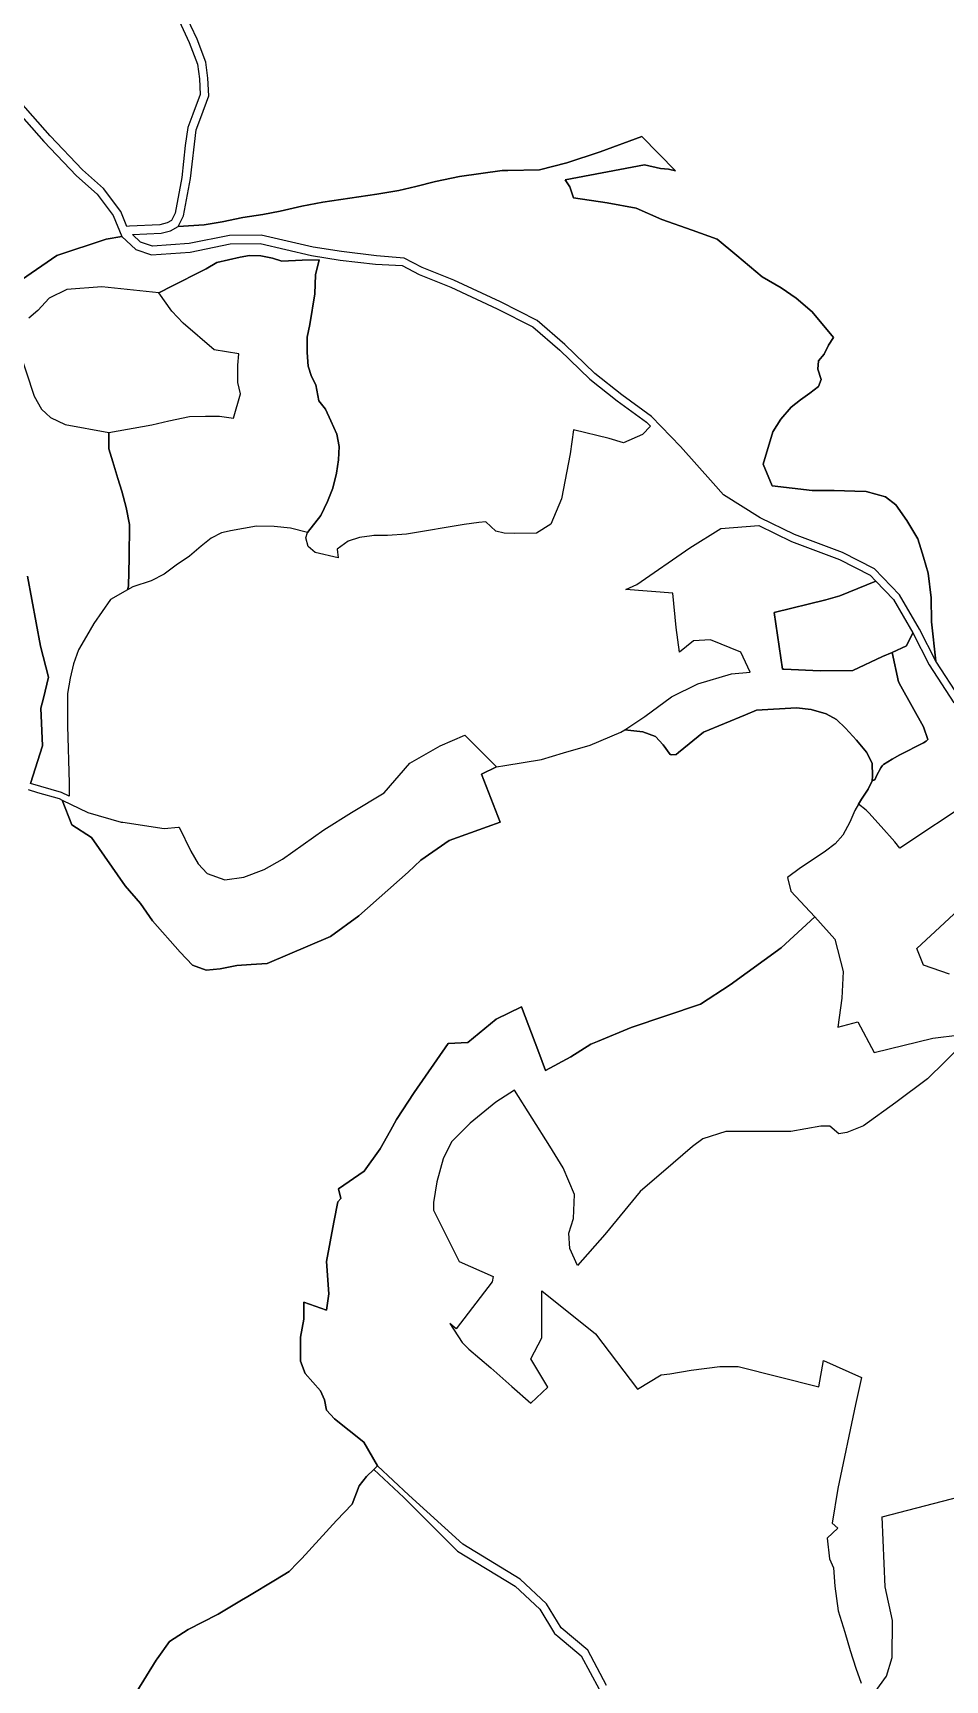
# Model space of a CAD drawing. Header units: millimetres. Extents: x 35444746 to 35449000, y 3482000 to 3488437.
# Drawn here: x 35446780.2 to 35446961.2, y 3486875.4 to 3487202.4 of the extents above; entities that cross this region are included whole.
import ezdxf

# ---------------------------------------------------------------- set-up
doc = ezdxf.new("R2010")
doc.units = ezdxf.units.MM
doc.layers.add('0203.02旱地整理', color=9, linetype='Continuous', true_color=0x808080)
doc.layers.add('0204.02水田整理', color=9, linetype='Continuous', true_color=0x808080)

msp = doc.modelspace()

# ---------------------------------------------------------------- linework, layer by layer
at = {"layer": '0203.02旱地整理', "color": 41}
for points in [[(35446809.071, 3487163.938), (35446814.24, 3487164.259), (35446817.802, 3487164.903), (35446821.861, 3487165.71), (35446825.838, 3487166.352), (35446829.315, 3487166.996), (35446833.623, 3487167.967), (35446837.765, 3487168.773), (35446848.448, 3487170.373), (35446852.837, 3487171.096), (35446856.212, 3487171.925), (35446860.105, 3487172.898), (35446864.882, 3487173.885), (35446873.324, 3487175.082), (35446874.473, 3487175.102), (35446880.767, 3487175.21), (35446886.15, 3487176.588), (35446892.777, 3487178.787), (35446901.071, 3487181.837), (35446907.775, 3487174.975), (35446906.344, 3487175.333), (35446904.776, 3487175.485), (35446901.605, 3487176.192), (35446885.856, 3487173.231), (35446886.757, 3487171.823), (35446887.521, 3487169.671), (35446894.21, 3487168.674), (35446899.928, 3487167.612), (35446905.045, 3487165.359), (35446911.034, 3487163.198), (35446916.038, 3487161.451), (35446919.918, 3487158.168), (35446924.915, 3487153.953), (35446928.711, 3487151.792), (35446931.661, 3487149.725), (35446934.855, 3487146.999), (35446939.088, 3487141.911), (35446938.134, 3487140.406), (35446937.242, 3487138.599), (35446936.107, 3487137.286), (35446935.975, 3487135.639), (35446936.643, 3487133.582), (35446936.145, 3487132.19), (35446934.416, 3487130.885), (35446932.524, 3487129.58), (35446930.713, 3487128.111), (35446928.652, 3487125.741), (35446927.083, 3487123.204), (35446925.169, 3487116.814), (35446926.957, 3487112.466), (35446934.842, 3487111.564), (35446939.259, 3487111.546), (35446943.349, 3487111.447), (35446945.58, 3487111.333), (35446949.397, 3487110.276), (35446951.435, 3487108.713), (35446953.631, 3487105.596), (35446955.824, 3487101.987), (35446956.426, 3487100.072), (35446956.957, 3487098.334), (35446957.873, 3487095.151), (35446958.495, 3487090.223), (35446958.544, 3487085.458), (35446959.407, 3487077.709), (35446956.147, 3487084.05), (35446952.183, 3487090.83), (35446947.26, 3487095.997), (35446940.915, 3487099.234), (35446931.367, 3487102.788), (35446924.548, 3487106.147), (35446917.271, 3487110.675), (35446915.206, 3487112.996), (35446908.734, 3487120.269), (35446902.989, 3487126.256), (35446897.108, 3487130.524), (35446891.725, 3487134.784), (35446885.76, 3487140.523), (35446880.313, 3487145.278), (35446873.028, 3487148.988), (35446863.739, 3487153.29), (35446857.492, 3487155.796), (35446853.91, 3487157.681), (35446848.407, 3487158.155), (35446841.437, 3487158.988), (35446835.824, 3487159.838), (35446825.526, 3487162.256), (35446819.222, 3487162.183), (35446811.233, 3487160.581), (35446803.959, 3487160.083), (35446801.563, 3487160.878), (35446799.989, 3487162.337), (35446805.661, 3487162.621), (35446807.532, 3487163.079)], [(35446809.071, 3487163.938), (35446814.24, 3487164.259), (35446817.802, 3487164.903), (35446821.861, 3487165.71), (35446825.838, 3487166.352), (35446829.315, 3487166.996), (35446833.623, 3487167.967), (35446837.765, 3487168.773), (35446848.448, 3487170.373), (35446852.837, 3487171.096), (35446856.212, 3487171.925), (35446860.105, 3487172.898), (35446864.882, 3487173.885), (35446873.324, 3487175.082), (35446874.473, 3487175.102), (35446880.767, 3487175.21), (35446886.15, 3487176.588), (35446892.777, 3487178.787), (35446901.071, 3487181.837), (35446907.775, 3487174.975), (35446906.344, 3487175.333), (35446904.776, 3487175.485), (35446901.605, 3487176.192), (35446885.856, 3487173.231), (35446886.757, 3487171.823), (35446887.521, 3487169.671), (35446894.21, 3487168.674), (35446899.928, 3487167.612), (35446905.045, 3487165.359), (35446911.034, 3487163.198), (35446916.038, 3487161.451), (35446919.918, 3487158.168), (35446924.915, 3487153.953), (35446928.711, 3487151.792), (35446931.661, 3487149.725), (35446934.855, 3487146.999), (35446939.088, 3487141.911), (35446938.134, 3487140.406), (35446937.242, 3487138.599), (35446936.107, 3487137.286), (35446935.975, 3487135.639), (35446936.643, 3487133.582), (35446936.145, 3487132.19), (35446934.416, 3487130.885), (35446932.524, 3487129.58), (35446930.713, 3487128.111), (35446928.652, 3487125.741), (35446927.083, 3487123.204), (35446925.169, 3487116.814), (35446926.957, 3487112.466), (35446934.842, 3487111.564), (35446939.259, 3487111.546), (35446943.349, 3487111.447), (35446945.58, 3487111.333), (35446949.397, 3487110.276), (35446951.435, 3487108.713), (35446953.631, 3487105.596), (35446955.824, 3487101.987), (35446956.426, 3487100.072), (35446956.957, 3487098.334), (35446957.873, 3487095.151), (35446958.495, 3487090.223), (35446958.544, 3487085.458), (35446959.407, 3487077.709), (35446956.147, 3487084.05), (35446952.183, 3487090.83), (35446947.26, 3487095.997), (35446940.915, 3487099.234), (35446931.367, 3487102.788), (35446924.548, 3487106.147), (35446917.271, 3487110.675), (35446915.206, 3487112.996), (35446908.734, 3487120.269), (35446902.989, 3487126.256), (35446897.108, 3487130.524), (35446891.725, 3487134.784), (35446885.76, 3487140.523), (35446880.313, 3487145.278), (35446873.028, 3487148.988), (35446863.739, 3487153.29), (35446857.492, 3487155.796), (35446853.91, 3487157.681), (35446848.407, 3487158.155), (35446841.437, 3487158.988), (35446835.824, 3487159.838), (35446825.526, 3487162.256), (35446819.222, 3487162.183), (35446811.233, 3487160.581), (35446803.959, 3487160.083), (35446801.563, 3487160.878), (35446799.989, 3487162.337), (35446805.661, 3487162.621), (35446807.532, 3487163.079)], [(35446805.192, 3487150.796), (35446807.914, 3487152.181), (35446809.811, 3487153.077), (35446812.121, 3487154.299), (35446814.596, 3487155.52), (35446816.742, 3487156.826), (35446821.342, 3487157.896), (35446823.236, 3487158.215), (35446825.456, 3487158.122), (35446827.757, 3487157.699), (35446829.63, 3487157.055), (35446833.66, 3487157.282), (35446837.008, 3487157.344), (35446836.306, 3487154.384), (35446836.169, 3487150.576), (35446835.153, 3487144.507), (35446834.647, 3487141.964), (35446834.632, 3487138.927), (35446834.864, 3487136.216), (35446835.511, 3487134.161), (35446836.405, 3487132.514), (35446836.988, 3487129.357), (35446838.296, 3487127.705), (35446839.353, 3487125.396), (35446840.574, 3487122.758), (35446840.972, 3487120.288), (35446840.877, 3487117.657), (35446840.452, 3487115.027), (35446839.778, 3487111.987), (35446838.696, 3487109.36), (35446837.365, 3487106.571), (35446834.716, 3487103.212), (35446831.38, 3487104.051), (35446828.089, 3487104.397), (35446824.633, 3487104.497), (35446819.443, 3487103.536), (35446818.549, 3487103.338), (35446817.63, 3487103.134), (35446815.578, 3487102.115), (35446813.594, 3487100.479), (35446811.278, 3487098.514), (35446808.651, 3487096.712), (35446806.261, 3487094.95), (35446803.699, 3487093.644), (35446800.067, 3487092.427), (35446799.018, 3487091.84), (35446799.172, 3487092.589), (35446799.366, 3487098.195), (35446799.399, 3487104.792), (35446798.757, 3487108.176), (35446797.866, 3487111.397), (35446797.055, 3487113.957), (35446796.082, 3487117.261), (35446795.271, 3487119.821), (35446795.275, 3487123.061), (35446803.851, 3487124.582), (35446807.233, 3487125.389), (35446811.274, 3487126.274), (35446814.488, 3487126.34), (35446817.289, 3487126.326), (35446820.037, 3487125.885), (35446821.45, 3487130.752), (35446820.886, 3487132.976), (35446820.891, 3487136.461), (35446821.125, 3487138.687), (35446816.208, 3487139.476), (35446810.079, 3487144.739), (35446807.789, 3487147.136)], [(35446805.192, 3487150.796), (35446807.914, 3487152.181), (35446809.811, 3487153.077), (35446812.121, 3487154.299), (35446814.596, 3487155.52), (35446816.742, 3487156.826), (35446821.342, 3487157.896), (35446823.236, 3487158.215), (35446825.456, 3487158.122), (35446827.757, 3487157.699), (35446829.63, 3487157.055), (35446833.66, 3487157.282), (35446837.008, 3487157.344), (35446836.306, 3487154.384), (35446836.169, 3487150.576), (35446835.153, 3487144.507), (35446834.647, 3487141.964), (35446834.632, 3487138.927), (35446834.864, 3487136.216), (35446835.511, 3487134.161), (35446836.405, 3487132.514), (35446836.988, 3487129.357), (35446838.296, 3487127.705), (35446839.353, 3487125.396), (35446840.574, 3487122.758), (35446840.972, 3487120.288), (35446840.877, 3487117.657), (35446840.452, 3487115.027), (35446839.778, 3487111.987), (35446838.696, 3487109.36), (35446837.365, 3487106.571), (35446834.716, 3487103.212), (35446831.38, 3487104.051), (35446828.089, 3487104.397), (35446824.633, 3487104.497), (35446819.443, 3487103.536), (35446818.549, 3487103.338), (35446817.63, 3487103.134), (35446815.578, 3487102.115), (35446813.594, 3487100.479), (35446811.278, 3487098.514), (35446808.651, 3487096.712), (35446806.261, 3487094.95), (35446803.699, 3487093.644), (35446800.067, 3487092.427), (35446799.018, 3487091.84), (35446799.172, 3487092.589), (35446799.366, 3487098.195), (35446799.399, 3487104.792), (35446798.757, 3487108.176), (35446797.866, 3487111.397), (35446797.055, 3487113.957), (35446796.082, 3487117.261), (35446795.271, 3487119.821), (35446795.275, 3487123.061), (35446803.851, 3487124.582), (35446807.233, 3487125.389), (35446811.274, 3487126.274), (35446814.488, 3487126.34), (35446817.289, 3487126.326), (35446820.037, 3487125.885), (35446821.45, 3487130.752), (35446820.886, 3487132.976), (35446820.891, 3487136.461), (35446821.125, 3487138.687), (35446816.208, 3487139.476), (35446810.079, 3487144.739), (35446807.789, 3487147.136)], [(35446947.487, 3487093.585), (35446940.352, 3487090.623), (35446937.588, 3487089.828), (35446927.295, 3487087.362), (35446928.989, 3487076.094), (35446929.254, 3487076.081), (35446936.428, 3487075.746), (35446942.923, 3487075.832), (35446948.818, 3487078.586), (35446950.728, 3487079.432), (35446952.017, 3487073.572), (35446952.43, 3487072.725), (35446956.964, 3487064.672), (35446957.793, 3487062.126), (35446957.497, 3487061.831), (35446956.928, 3487061.452), (35446952.25, 3487059.056), (35446950.717, 3487058.219), (35446949.036, 3487057.175), (35446948.785, 3487056.916), (35446948.522, 3487056.532), (35446947.654, 3487054.91), (35446947.378, 3487054.27), (35446947.1, 3487054.067), (35446946.745, 3487053.895), (35446946.861, 3487054.823), (35446946.79, 3487057.45), (35446945.65, 3487059.589), (35446943.69, 3487061.978), (35446941.483, 3487064.368), (35446939.685, 3487066.099), (35446937.637, 3487067.257), (35446934.686, 3487068.09), (35446931.732, 3487068.431), (35446923.85, 3487067.972), (35446921.63, 3487066.996), (35446913.325, 3487063.583), (35446908.372, 3487059.532), (35446907.905, 3487059.151), (35446907.038, 3487059.073), (35446906.657, 3487059.179), (35446905.27, 3487061.073), (35446903.799, 3487062.721), (35446901.258, 3487063.634), (35446897.662, 3487064.081), (35446901.67, 3487066.684), (35446906.932, 3487070.595), (35446912.188, 3487073.196), (35446918.877, 3487075.134), (35446922.579, 3487075.485), (35446920.683, 3487079.452), (35446914.681, 3487081.9), (35446911.302, 3487081.689), (35446908.531, 3487079.486), (35446907.895, 3487084.372), (35446907.214, 3487091.146), (35446897.914, 3487091.902), (35446900.051, 3487092.887), (35446910.61, 3487100.188), (35446916.747, 3487103.998), (35446924.258, 3487104.619), (35446930.774, 3487101.409), (35446940.308, 3487097.86), (35446946.353, 3487094.776)], [(35446947.487, 3487093.585), (35446940.352, 3487090.623), (35446937.588, 3487089.828), (35446927.295, 3487087.362), (35446928.989, 3487076.094), (35446929.254, 3487076.081), (35446936.428, 3487075.746), (35446942.923, 3487075.832), (35446948.818, 3487078.586), (35446950.728, 3487079.432), (35446952.017, 3487073.572), (35446952.43, 3487072.725), (35446956.964, 3487064.672), (35446957.793, 3487062.126), (35446957.497, 3487061.831), (35446956.928, 3487061.452), (35446952.25, 3487059.056), (35446950.717, 3487058.219), (35446949.036, 3487057.175), (35446948.785, 3487056.916), (35446948.522, 3487056.532), (35446947.654, 3487054.91), (35446947.378, 3487054.27), (35446947.1, 3487054.067), (35446946.745, 3487053.895), (35446946.861, 3487054.823), (35446946.79, 3487057.45), (35446945.65, 3487059.589), (35446943.69, 3487061.978), (35446941.483, 3487064.368), (35446939.685, 3487066.099), (35446937.637, 3487067.257), (35446934.686, 3487068.09), (35446931.732, 3487068.431), (35446923.85, 3487067.972), (35446921.63, 3487066.996), (35446913.325, 3487063.583), (35446908.372, 3487059.532), (35446907.905, 3487059.151), (35446907.038, 3487059.073), (35446906.657, 3487059.179), (35446905.27, 3487061.073), (35446903.799, 3487062.721), (35446901.258, 3487063.634), (35446897.662, 3487064.081), (35446901.67, 3487066.684), (35446906.932, 3487070.595), (35446912.188, 3487073.196), (35446918.877, 3487075.134), (35446922.579, 3487075.485), (35446920.683, 3487079.452), (35446914.681, 3487081.9), (35446911.302, 3487081.689), (35446908.531, 3487079.486), (35446907.895, 3487084.372), (35446907.214, 3487091.146), (35446897.914, 3487091.902), (35446900.051, 3487092.887), (35446910.61, 3487100.188), (35446916.747, 3487103.998), (35446924.258, 3487104.619), (35446930.774, 3487101.409), (35446940.308, 3487097.86), (35446946.353, 3487094.776)], [(35446947.487, 3487093.585), (35446950.976, 3487089.924), (35446954.832, 3487083.328), (35446953.567, 3487080.69), (35446950.728, 3487079.432), (35446948.818, 3487078.586), (35446942.923, 3487075.832), (35446936.428, 3487075.746), (35446929.254, 3487076.081), (35446928.989, 3487076.094), (35446927.295, 3487087.362), (35446937.588, 3487089.828), (35446940.352, 3487090.623)], [(35446947.487, 3487093.585), (35446950.976, 3487089.924), (35446954.832, 3487083.328), (35446953.567, 3487080.69), (35446950.728, 3487079.432), (35446948.818, 3487078.586), (35446942.923, 3487075.832), (35446936.428, 3487075.746), (35446929.254, 3487076.081), (35446928.989, 3487076.094), (35446927.295, 3487087.362), (35446937.588, 3487089.828), (35446940.352, 3487090.623)], [(35446865.95, 3487063.017), (35446872.214, 3487056.726), (35446869.231, 3487055.28), (35446872.95, 3487045.755), (35446870.39, 3487044.817), (35446862.858, 3487042.1), (35446857.239, 3487038.177), (35446854.675, 3487035.803), (35446844.915, 3487027.126), (35446839.296, 3487023.038), (35446826.701, 3487017.696), (35446823.575, 3487017.462), (35446820.697, 3487017.246), (35446817.419, 3487016.63), (35446814.624, 3487016.328), (35446811.917, 3487017.345), (35446809.455, 3487019.916), (35446803.958, 3487026.133), (35446801.583, 3487029.61), (35446798.548, 3487033.092), (35446791.839, 3487042.681), (35446787.97, 3487045.178), (35446786.024, 3487050.114), (35446791.123, 3487047.637), (35446797.773, 3487045.748), (35446798.055, 3487045.704), (35446806.25, 3487044.434), (35446809.111, 3487044.718), (35446809.273, 3487044.734), (35446811.559, 3487039.976), (35446812.993, 3487037.447), (35446814.788, 3487035.551), (35446818.309, 3487034.302), (35446822.086, 3487034.775), (35446826.114, 3487036.313), (35446829.784, 3487038.389), (35446837.975, 3487044.207), (35446843.421, 3487047.635), (35446849.921, 3487051.543), (35446855, 3487057.406), (35446861.064, 3487060.882)], [(35446865.95, 3487063.017), (35446872.214, 3487056.726), (35446869.231, 3487055.28), (35446872.95, 3487045.755), (35446870.39, 3487044.817), (35446862.858, 3487042.1), (35446857.239, 3487038.177), (35446854.675, 3487035.803), (35446844.915, 3487027.126), (35446839.296, 3487023.038), (35446826.701, 3487017.696), (35446823.575, 3487017.462), (35446820.697, 3487017.246), (35446817.419, 3487016.63), (35446814.624, 3487016.328), (35446811.917, 3487017.345), (35446809.455, 3487019.916), (35446803.958, 3487026.133), (35446801.583, 3487029.61), (35446798.548, 3487033.092), (35446791.839, 3487042.681), (35446787.97, 3487045.178), (35446786.024, 3487050.114), (35446791.123, 3487047.637), (35446797.773, 3487045.748), (35446798.055, 3487045.704), (35446806.25, 3487044.434), (35446809.111, 3487044.718), (35446809.273, 3487044.734), (35446811.559, 3487039.976), (35446812.993, 3487037.447), (35446814.788, 3487035.551), (35446818.309, 3487034.302), (35446822.086, 3487034.775), (35446826.114, 3487036.313), (35446829.784, 3487038.389), (35446837.975, 3487044.207), (35446843.421, 3487047.635), (35446849.921, 3487051.543), (35446855, 3487057.406), (35446861.064, 3487060.882)]]:
    msp.add_lwpolyline(points, close=True, dxfattribs=at)
for points in [[(35446777.989, 3487153.36), (35446784.98, 3487158.196), (35446794.795, 3487161.421), (35446797.857, 3487161.997), (35446800.679, 3487159.381), (35446803.743, 3487158.364), (35446811.453, 3487158.892), (35446819.401, 3487160.486), (35446825.34, 3487160.555), (35446835.504, 3487158.168), (35446841.204, 3487157.305), (35446848.206, 3487156.468), (35446853.512, 3487156.196), (35446856.865, 3487154.432), (35446863.143, 3487151.913), (35446872.388, 3487147.632), (35446879.465, 3487144.028), (35446884.763, 3487139.403), (35446890.743, 3487133.649), (35446896.2, 3487129.331), (35446901.999, 3487125.122), (35446902.756, 3487124.334), (35446901.202, 3487122.652), (35446897.446, 3487121.044), (35446894.583, 3487121.848), (35446887.52, 3487123.625), (35446886.846, 3487118.805), (35446885.102, 3487109.893), (35446883.009, 3487104.892), (35446880.143, 3487103.088), (35446875.844, 3487103.016), (35446873.756, 3487103.1), (35446872.12, 3487103.502), (35446870.118, 3487105.308), (35446868.749, 3487105.175), (35446865.817, 3487104.821), (35446862.609, 3487104.262), (35446857.921, 3487103.464), (35446854.385, 3487102.907), (35446850.603, 3487102.598), (35446847.892, 3487102.612), (35446847.489, 3487102.556), (35446845.014, 3487102.216), (35446842.772, 3487101.53), (35446840.608, 3487099.94), (35446840.781, 3487098.209), (35446836.259, 3487099.256), (35446834.866, 3487100.415), (35446834.381, 3487102.144), (35446834.716, 3487103.212), (35446837.365, 3487106.571), (35446838.696, 3487109.36), (35446839.778, 3487111.987), (35446840.452, 3487115.027), (35446840.877, 3487117.657), (35446840.972, 3487120.288), (35446840.574, 3487122.758), (35446839.353, 3487125.396), (35446838.296, 3487127.705), (35446836.988, 3487129.357), (35446836.405, 3487132.514), (35446835.511, 3487134.161), (35446834.864, 3487136.216), (35446834.632, 3487138.927), (35446834.647, 3487141.964), (35446835.153, 3487144.507), (35446836.169, 3487150.576), (35446836.306, 3487154.384), (35446837.008, 3487157.344), (35446833.66, 3487157.282), (35446829.63, 3487157.055), (35446827.757, 3487157.699), (35446825.456, 3487158.122), (35446823.236, 3487158.215), (35446821.342, 3487157.896), (35446816.742, 3487156.826), (35446814.596, 3487155.52), (35446812.121, 3487154.299), (35446809.811, 3487153.077), (35446807.914, 3487152.181), (35446805.192, 3487150.796), (35446793.941, 3487151.984), (35446786.935, 3487151.443), (35446783.466, 3487149.731), (35446781.229, 3487147.271), (35446779.445, 3487145.738)], [(35446777.989, 3487153.36), (35446784.98, 3487158.196), (35446794.795, 3487161.421), (35446797.857, 3487161.997), (35446800.679, 3487159.381), (35446803.743, 3487158.364), (35446811.453, 3487158.892), (35446819.401, 3487160.486), (35446825.34, 3487160.555), (35446835.504, 3487158.168), (35446841.204, 3487157.305), (35446848.206, 3487156.468), (35446853.512, 3487156.196), (35446856.865, 3487154.432), (35446863.143, 3487151.913), (35446872.388, 3487147.632), (35446879.465, 3487144.028), (35446884.763, 3487139.403), (35446890.743, 3487133.649), (35446896.2, 3487129.331), (35446901.999, 3487125.122), (35446902.756, 3487124.334), (35446901.202, 3487122.652), (35446897.446, 3487121.044), (35446894.583, 3487121.848), (35446887.52, 3487123.625), (35446886.846, 3487118.805), (35446885.102, 3487109.893), (35446883.009, 3487104.892), (35446880.143, 3487103.088), (35446875.844, 3487103.016), (35446873.756, 3487103.1), (35446872.12, 3487103.502), (35446870.118, 3487105.308), (35446868.749, 3487105.175), (35446865.817, 3487104.821), (35446862.609, 3487104.262), (35446857.921, 3487103.464), (35446854.385, 3487102.907), (35446850.603, 3487102.598), (35446847.892, 3487102.612), (35446847.489, 3487102.556), (35446845.014, 3487102.216), (35446842.772, 3487101.53), (35446840.608, 3487099.94), (35446840.781, 3487098.209), (35446836.259, 3487099.256), (35446834.866, 3487100.415), (35446834.381, 3487102.144), (35446834.716, 3487103.212), (35446837.365, 3487106.571), (35446838.696, 3487109.36), (35446839.778, 3487111.987), (35446840.452, 3487115.027), (35446840.877, 3487117.657), (35446840.972, 3487120.288), (35446840.574, 3487122.758), (35446839.353, 3487125.396), (35446838.296, 3487127.705), (35446836.988, 3487129.357), (35446836.405, 3487132.514), (35446835.511, 3487134.161), (35446834.864, 3487136.216), (35446834.632, 3487138.927), (35446834.647, 3487141.964), (35446835.153, 3487144.507), (35446836.169, 3487150.576), (35446836.306, 3487154.384), (35446837.008, 3487157.344), (35446833.66, 3487157.282), (35446829.63, 3487157.055), (35446827.757, 3487157.699), (35446825.456, 3487158.122), (35446823.236, 3487158.215), (35446821.342, 3487157.896), (35446816.742, 3487156.826), (35446814.596, 3487155.52), (35446812.121, 3487154.299), (35446809.811, 3487153.077), (35446807.914, 3487152.181), (35446805.192, 3487150.796), (35446793.941, 3487151.984), (35446786.935, 3487151.443), (35446783.466, 3487149.731), (35446781.229, 3487147.271), (35446779.445, 3487145.738)], [(35446777.235, 3487140.147), (35446780.484, 3487130.287), (35446781.953, 3487127.694), (35446782.856, 3487126.864), (35446783.756, 3487126.037), (35446786.633, 3487124.67), (35446795.275, 3487123.061), (35446795.271, 3487119.821), (35446796.082, 3487117.261), (35446797.055, 3487113.957), (35446797.866, 3487111.397), (35446798.757, 3487108.176), (35446799.399, 3487104.792), (35446799.366, 3487098.195), (35446799.172, 3487092.589), (35446799.018, 3487091.84), (35446795.608, 3487089.932), (35446792.298, 3487085.143), (35446790.883, 3487082.674), (35446789.3, 3487079.959), (35446788.296, 3487077.157), (35446787.622, 3487074.304), (35446787.111, 3487071.251), (35446787.093, 3487067.701), (35446787.078, 3487064.811), (35446787.436, 3487053.461), (35446787.452, 3487050.864), (35446785.899, 3487051.619), (35446779.736, 3487053.419), (35446782.133, 3487060.847), (35446781.814, 3487068.361), (35446782.32, 3487070.304), (35446783.327, 3487074.507), (35446781.764, 3487080.638), (35446779.178, 3487094.576)], [(35446777.235, 3487140.147), (35446780.484, 3487130.287), (35446781.953, 3487127.694), (35446782.856, 3487126.864), (35446783.756, 3487126.037), (35446786.633, 3487124.67), (35446795.275, 3487123.061), (35446795.271, 3487119.821), (35446796.082, 3487117.261), (35446797.055, 3487113.957), (35446797.866, 3487111.397), (35446798.757, 3487108.176), (35446799.399, 3487104.792), (35446799.366, 3487098.195), (35446799.172, 3487092.589), (35446799.018, 3487091.84), (35446795.608, 3487089.932), (35446792.298, 3487085.143), (35446790.883, 3487082.674), (35446789.3, 3487079.959), (35446788.296, 3487077.157), (35446787.622, 3487074.304), (35446787.111, 3487071.251), (35446787.093, 3487067.701), (35446787.078, 3487064.811), (35446787.436, 3487053.461), (35446787.452, 3487050.864), (35446785.899, 3487051.619), (35446779.736, 3487053.419), (35446782.133, 3487060.847), (35446781.814, 3487068.361), (35446782.32, 3487070.304), (35446783.327, 3487074.507), (35446781.764, 3487080.638), (35446779.178, 3487094.576)], [(35446966.597, 3487050.076), (35446952.291, 3487040.585), (35446951.238, 3487041.846), (35446948.529, 3487044.84), (35446946.122, 3487047.605), (35446945.566, 3487048.097), (35446944.061, 3487049.289), (35446944.642, 3487050.26), (35446945.947, 3487052.282), (35446946.745, 3487053.895), (35446947.1, 3487054.067), (35446947.378, 3487054.27), (35446947.654, 3487054.91), (35446948.522, 3487056.532), (35446948.785, 3487056.916), (35446949.036, 3487057.175), (35446950.717, 3487058.219), (35446952.25, 3487059.056), (35446956.928, 3487061.452), (35446957.497, 3487061.831), (35446957.793, 3487062.126), (35446956.964, 3487064.672), (35446952.43, 3487072.725), (35446952.017, 3487073.572), (35446950.728, 3487079.432), (35446953.567, 3487080.69), (35446954.832, 3487083.328), (35446958.111, 3487076.952), (35446962.973, 3487069.44)], [(35446966.597, 3487050.076), (35446952.291, 3487040.585), (35446951.238, 3487041.846), (35446948.529, 3487044.84), (35446946.122, 3487047.605), (35446945.566, 3487048.097), (35446944.061, 3487049.289), (35446944.642, 3487050.26), (35446945.947, 3487052.282), (35446946.745, 3487053.895), (35446947.1, 3487054.067), (35446947.378, 3487054.27), (35446947.654, 3487054.91), (35446948.522, 3487056.532), (35446948.785, 3487056.916), (35446949.036, 3487057.175), (35446950.717, 3487058.219), (35446952.25, 3487059.056), (35446956.928, 3487061.452), (35446957.497, 3487061.831), (35446957.793, 3487062.126), (35446956.964, 3487064.672), (35446952.43, 3487072.725), (35446952.017, 3487073.572), (35446950.728, 3487079.432), (35446953.567, 3487080.69), (35446954.832, 3487083.328), (35446958.111, 3487076.952), (35446962.973, 3487069.44)], [(35446962.144, 3487015.548), (35446956.969, 3487017.313), (35446955.634, 3487020.67), (35446967.566, 3487031.697)], [(35446962.144, 3487015.548), (35446956.969, 3487017.313), (35446955.634, 3487020.67), (35446967.566, 3487031.697)], [(35446894.084, 3486874.367), (35446890.364, 3486881.356), (35446885.032, 3486885.809), (35446882.169, 3486890.602), (35446876.934, 3486895.472), (35446865.533, 3486902.411), (35446854.832, 3486912.141), (35446848.644, 3486917.989), (35446845.93, 3486922.678), (35446840.103, 3486927.265), (35446838.518, 3486928.984), (35446838.096, 3486931.091), (35446837.318, 3486932.826), (35446834.254, 3486936.299), (35446833.303, 3486938.73), (35446833.303, 3486939.424), (35446833.303, 3486943.522), (35446833.977, 3486947.06), (35446833.977, 3486950.463), (35446838.48, 3486948.834), (35446838.964, 3486952.129), (35446838.492, 3486958.489), (35446839.967, 3486966.341), (35446840.717, 3486970.334), (35446841.341, 3486970.998), (35446840.879, 3486972.954), (35446845.962, 3486976.43), (35446849.172, 3486980.855), (35446851.186, 3486984.546), (35446852.357, 3486986.69), (35446855.869, 3486992.034), (35446862.66, 3487001.765), (35446866.519, 3487001.974), (35446872.127, 3487006.635), (35446877.155, 3487009.101), (35446880.594, 3486999.999), (35446881.932, 3486996.46), (35446887.008, 3486999.131), (35446890.922, 3487001.647), (35446892.256, 3487002.217), (35446898.975, 3487004.97), (35446912.682, 3487009.611), (35446918.593, 3487013.404), (35446928.691, 3487020.81), (35446935.426, 3487026.944), (35446939.383, 3487022.495), (35446940.988, 3487016.079), (35446940.75, 3487010.778), (35446939.94, 3487005.038), (35446943.955, 3487006.068), (35446947.192, 3487000), (35446958.777, 3487002.827), (35446964.178, 3487003.487)], [(35446894.084, 3486874.367), (35446890.364, 3486881.356), (35446885.032, 3486885.809), (35446882.169, 3486890.602), (35446876.934, 3486895.472), (35446865.533, 3486902.411), (35446854.832, 3486912.141), (35446848.644, 3486917.989), (35446845.93, 3486922.678), (35446840.103, 3486927.265), (35446838.518, 3486928.984), (35446838.096, 3486931.091), (35446837.318, 3486932.826), (35446834.254, 3486936.299), (35446833.303, 3486938.73), (35446833.303, 3486939.424), (35446833.303, 3486943.522), (35446833.977, 3486947.06), (35446833.977, 3486950.463), (35446838.48, 3486948.834), (35446838.964, 3486952.129), (35446838.492, 3486958.489), (35446839.967, 3486966.341), (35446840.717, 3486970.334), (35446841.341, 3486970.998), (35446840.879, 3486972.954), (35446845.962, 3486976.43), (35446849.172, 3486980.855), (35446851.186, 3486984.546), (35446852.357, 3486986.69), (35446855.869, 3486992.034), (35446862.66, 3487001.765), (35446866.519, 3487001.974), (35446872.127, 3487006.635), (35446877.155, 3487009.101), (35446880.594, 3486999.999), (35446881.932, 3486996.46), (35446887.008, 3486999.131), (35446890.922, 3487001.647), (35446892.256, 3487002.217), (35446898.975, 3487004.97), (35446912.682, 3487009.611), (35446918.593, 3487013.404), (35446928.691, 3487020.81), (35446935.426, 3487026.944), (35446939.383, 3487022.495), (35446940.988, 3487016.079), (35446940.75, 3487010.778), (35446939.94, 3487005.038), (35446943.955, 3487006.068), (35446947.192, 3487000), (35446958.777, 3487002.827), (35446964.178, 3487003.487)], [(35446963.068, 3487000), (35446961.183, 3486998.145), (35446957.725, 3486994.792), (35446951.467, 3486990.076), (35446945.067, 3486985.421), (35446941.721, 3486984.141), (35446940.143, 3486983.877), (35446938.369, 3486985.371), (35446936.553, 3486985.371), (35446930.612, 3486984.355), (35446926.58, 3486984.355), (35446917.749, 3486984.355), (35446913.187, 3486982.854), (35446911.103, 3486981.368), (35446907.292, 3486978.065), (35446900.755, 3486972.415), (35446893.712, 3486963.896), (35446888.282, 3486957.742), (35446886.801, 3486961.084), (35446886.552, 3486964.145), (35446887.485, 3486967.037), (35446887.685, 3486971.831), (35446885.467, 3486977.143), (35446882.815, 3486981.383), (35446875.789, 3486992.55), (35446872.125, 3486990.152), (35446866.993, 3486985.956), (35446863.291, 3486982.278), (35446861.639, 3486978.927), (35446860.391, 3486974.346), (35446859.757, 3486970.203), (35446859.729, 3486968.698), (35446864.806, 3486958.513), (35446871.536, 3486955.57), (35446871.362, 3486954.504), (35446864.216, 3486945.171), (35446862.958, 3486946.238), (35446865.391, 3486942.424), (35446866.756, 3486941.151), (35446871.096, 3486937.435), (35446875.272, 3486933.718), (35446879.039, 3486930.415), (35446882.387, 3486933.554), (35446879.032, 3486939.173), (35446881.254, 3486943.368), (35446881.25, 3486952.727), (35446891.857, 3486944.182), (35446900.198, 3486933.177), (35446904.916, 3486936.044), (35446906.597, 3486936.234), (35446910.866, 3486936.952), (35446916.572, 3486937.68), (35446920.211, 3486937.68), (35446936.186, 3486933.65), (35446937.14, 3486938.87), (35446944.66, 3486935.485), (35446943.47, 3486930.115), (35446939.968, 3486913.431), (35446938.805, 3486906.569), (35446939.936, 3486905.569), (35446937.823, 3486903.601), (35446938.337, 3486899.476), (35446939.131, 3486897.708), (35446939.362, 3486894.1), (35446939.997, 3486889.178), (35446941.355, 3486884.914), (35446942.389, 3486881.305), (35446943.506, 3486877.775), (35446944.56, 3486874.817)], [(35446963.068, 3487000), (35446961.183, 3486998.145), (35446957.725, 3486994.792), (35446951.467, 3486990.076), (35446945.067, 3486985.421), (35446941.721, 3486984.141), (35446940.143, 3486983.877), (35446938.369, 3486985.371), (35446936.553, 3486985.371), (35446930.612, 3486984.355), (35446926.58, 3486984.355), (35446917.749, 3486984.355), (35446913.187, 3486982.854), (35446911.103, 3486981.368), (35446907.292, 3486978.065), (35446900.755, 3486972.415), (35446893.712, 3486963.896), (35446888.282, 3486957.742), (35446886.801, 3486961.084), (35446886.552, 3486964.145), (35446887.485, 3486967.037), (35446887.685, 3486971.831), (35446885.467, 3486977.143), (35446882.815, 3486981.383), (35446875.789, 3486992.55), (35446872.125, 3486990.152), (35446866.993, 3486985.956), (35446863.291, 3486982.278), (35446861.639, 3486978.927), (35446860.391, 3486974.346), (35446859.757, 3486970.203), (35446859.729, 3486968.698), (35446864.806, 3486958.513), (35446871.536, 3486955.57), (35446871.362, 3486954.504), (35446864.216, 3486945.171), (35446862.958, 3486946.238), (35446865.391, 3486942.424), (35446866.756, 3486941.151), (35446871.096, 3486937.435), (35446875.272, 3486933.718), (35446879.039, 3486930.415), (35446882.387, 3486933.554), (35446879.032, 3486939.173), (35446881.254, 3486943.368), (35446881.25, 3486952.727), (35446891.857, 3486944.182), (35446900.198, 3486933.177), (35446904.916, 3486936.044), (35446906.597, 3486936.234), (35446910.866, 3486936.952), (35446916.572, 3486937.68), (35446920.211, 3486937.68), (35446936.186, 3486933.65), (35446937.14, 3486938.87), (35446944.66, 3486935.485), (35446943.47, 3486930.115), (35446939.968, 3486913.431), (35446938.805, 3486906.569), (35446939.936, 3486905.569), (35446937.823, 3486903.601), (35446938.337, 3486899.476), (35446939.131, 3486897.708), (35446939.362, 3486894.1), (35446939.997, 3486889.178), (35446941.355, 3486884.914), (35446942.389, 3486881.305), (35446943.506, 3486877.775), (35446944.56, 3486874.817)], [(35446946.508, 3486871.942), (35446949.608, 3486876.196), (35446950.773, 3486879.888), (35446950.804, 3486887.28), (35446949.354, 3486893.939), (35446948.748, 3486907.859), (35446987.966, 3486918.048)], [(35446946.508, 3486871.942), (35446949.608, 3486876.196), (35446950.773, 3486879.888), (35446950.804, 3486887.28), (35446949.354, 3486893.939), (35446948.748, 3486907.859), (35446987.966, 3486918.048)]]:
    msp.add_lwpolyline(points, dxfattribs=at)
at = {"layer": '0204.02水田整理', "color": 51}
for points in [[(35446807.57, 3487208.338), (35446811.232, 3487200.455), (35446812.885, 3487196.183), (35446813.266, 3487193.248), (35446813.427, 3487190.127), (35446811.978, 3487186.245), (35446810.987, 3487183.605), (35446810.435, 3487180.046), (35446809.804, 3487173.709), (35446808.454, 3487166.63), (35446807.764, 3487165.155), (35446806.906, 3487164.676), (35446805.411, 3487164.31), (35446799.43, 3487164.01), (35446798.881, 3487163.983), (35446797.667, 3487166.955), (35446794.253, 3487171.519), (35446790.086, 3487175.216), (35446783.635, 3487181.964), (35446777.797, 3487188.635)], [(35446964.22, 3487070.274), (35446959.407, 3487077.709), (35446958.544, 3487085.458), (35446958.495, 3487090.223), (35446957.873, 3487095.151), (35446956.957, 3487098.334), (35446956.426, 3487100.072), (35446955.824, 3487101.987), (35446953.631, 3487105.596), (35446951.435, 3487108.713), (35446949.397, 3487110.276), (35446945.58, 3487111.333), (35446943.349, 3487111.447), (35446939.259, 3487111.546), (35446934.842, 3487111.564), (35446926.957, 3487112.466), (35446925.169, 3487116.814), (35446927.083, 3487123.204), (35446928.652, 3487125.741), (35446930.713, 3487128.111), (35446932.524, 3487129.58), (35446934.416, 3487130.885), (35446936.145, 3487132.19), (35446936.643, 3487133.582), (35446935.975, 3487135.639), (35446936.107, 3487137.286), (35446937.242, 3487138.599), (35446938.134, 3487140.406), (35446939.088, 3487141.911), (35446934.855, 3487146.999), (35446931.661, 3487149.725), (35446928.711, 3487151.792), (35446924.915, 3487153.953), (35446919.918, 3487158.168), (35446916.038, 3487161.451), (35446911.034, 3487163.198), (35446905.045, 3487165.359), (35446899.928, 3487167.612), (35446894.21, 3487168.674), (35446887.521, 3487169.671), (35446886.757, 3487171.823), (35446885.856, 3487173.231), (35446901.605, 3487176.192), (35446904.776, 3487175.485), (35446906.344, 3487175.333), (35446907.775, 3487174.975), (35446901.071, 3487181.837), (35446892.777, 3487178.787), (35446886.15, 3487176.588), (35446880.767, 3487175.21), (35446874.473, 3487175.102), (35446873.324, 3487175.082), (35446864.882, 3487173.885), (35446860.105, 3487172.898), (35446856.212, 3487171.925), (35446852.837, 3487171.096), (35446848.448, 3487170.373), (35446837.765, 3487168.773), (35446833.623, 3487167.967), (35446829.315, 3487166.996), (35446825.838, 3487166.352), (35446821.861, 3487165.71), (35446817.802, 3487164.903), (35446814.24, 3487164.259), (35446809.071, 3487163.938), (35446810.083, 3487166.102), (35446811.488, 3487173.468), (35446812.639, 3487183.17), (35446813.549, 3487185.602), (35446815.142, 3487189.863), (35446814.96, 3487193.401), (35446814.543, 3487196.606), (35446812.798, 3487201.118), (35446809.069, 3487209.145)], [(35446776.535, 3487187.496), (35446782.373, 3487180.826), (35446788.91, 3487173.987), (35446792.995, 3487170.363), (35446796.176, 3487166.11), (35446797.857, 3487161.997), (35446794.795, 3487161.421), (35446784.98, 3487158.196), (35446777.989, 3487153.36)], [(35446779.178, 3487094.576), (35446781.764, 3487080.638), (35446783.327, 3487074.507), (35446782.32, 3487070.304), (35446781.814, 3487068.361), (35446782.133, 3487060.847), (35446779.736, 3487053.419)], [(35446779.32, 3487052.187), (35446781.139, 3487051.637), (35446785.426, 3487050.404), (35446786.024, 3487050.114), (35446787.97, 3487045.178), (35446791.839, 3487042.681), (35446798.548, 3487033.092), (35446801.583, 3487029.61), (35446803.958, 3487026.133), (35446809.455, 3487019.916), (35446811.917, 3487017.345), (35446814.624, 3487016.328), (35446817.419, 3487016.63), (35446820.697, 3487017.246), (35446823.575, 3487017.462), (35446826.701, 3487017.696), (35446839.296, 3487023.038), (35446844.915, 3487027.126), (35446854.675, 3487035.803), (35446857.239, 3487038.177), (35446862.858, 3487042.1), (35446870.39, 3487044.817), (35446872.95, 3487045.755), (35446869.231, 3487055.28), (35446872.214, 3487056.726), (35446873.899, 3487056.998), (35446881.146, 3487058.165), (35446885.495, 3487059.458), (35446890.828, 3487060.992), (35446896.904, 3487063.589), (35446897.662, 3487064.081), (35446901.258, 3487063.634), (35446903.799, 3487062.721), (35446905.27, 3487061.073), (35446906.657, 3487059.179), (35446907.038, 3487059.073), (35446907.905, 3487059.151), (35446908.372, 3487059.532), (35446913.325, 3487063.583), (35446921.63, 3487066.996), (35446923.85, 3487067.972), (35446931.732, 3487068.431), (35446934.686, 3487068.09), (35446937.637, 3487067.257), (35446939.685, 3487066.099), (35446941.483, 3487064.368), (35446943.69, 3487061.978), (35446945.65, 3487059.589), (35446946.79, 3487057.45), (35446946.861, 3487054.823), (35446946.745, 3487053.895), (35446945.947, 3487052.282), (35446944.642, 3487050.26), (35446944.061, 3487049.289), (35446943.32, 3487048.05), (35446942.343, 3487045.7), (35446940.938, 3487043.163), (35446939.454, 3487041.447), (35446937.479, 3487039.979), (35446934.846, 3487038.185), (35446932.543, 3487036.636), (35446929.968, 3487034.766), (35446930.637, 3487032.05), (35446935.426, 3487026.944), (35446928.691, 3487020.81), (35446918.593, 3487013.404), (35446912.682, 3487009.611), (35446898.975, 3487004.97), (35446892.256, 3487002.217), (35446890.922, 3487001.647), (35446887.008, 3486999.131), (35446881.932, 3486996.46), (35446880.594, 3486999.999), (35446877.155, 3487009.101), (35446872.127, 3487006.635), (35446866.519, 3487001.974), (35446862.66, 3487001.765), (35446855.869, 3486992.034), (35446852.357, 3486986.69), (35446851.186, 3486984.546), (35446849.172, 3486980.855), (35446845.962, 3486976.43), (35446840.879, 3486972.954), (35446841.341, 3486970.998), (35446840.717, 3486970.334), (35446839.967, 3486966.341), (35446838.492, 3486958.489), (35446838.964, 3486952.129), (35446838.48, 3486948.834), (35446833.977, 3486950.463), (35446833.977, 3486947.06), (35446833.303, 3486943.522), (35446833.303, 3486939.424), (35446833.303, 3486938.73), (35446834.254, 3486936.299), (35446837.318, 3486932.826), (35446838.096, 3486931.091), (35446838.518, 3486928.984), (35446840.103, 3486927.265), (35446845.93, 3486922.678), (35446848.644, 3486917.989), (35446847.872, 3486917.238), (35446846.422, 3486915.826), (35446844.943, 3486913.971), (35446843.582, 3486910.363), (35446840.468, 3486907.084), (35446833.571, 3486899.565), (35446832.733, 3486898.694), (35446831.087, 3486896.984), (35446828.392, 3486895.364), (35446822.882, 3486892.052), (35446821.636, 3486891.309), (35446816.993, 3486888.539), (35446816.862, 3486888.472), (35446811.05, 3486885.491), (35446807.332, 3486883.126), (35446804.875, 3486879.635), (35446804.722, 3486879.387), (35446798.954, 3486870.029)], [(35446798.954, 3486870.029), (35446804.722, 3486879.387), (35446804.875, 3486879.635), (35446807.332, 3486883.126), (35446811.05, 3486885.491), (35446816.862, 3486888.472), (35446816.993, 3486888.539), (35446821.636, 3486891.309), (35446822.882, 3486892.052), (35446828.392, 3486895.364), (35446831.087, 3486896.984), (35446832.733, 3486898.694), (35446833.571, 3486899.565), (35446840.468, 3486907.084), (35446843.582, 3486910.363), (35446844.943, 3486913.971), (35446846.422, 3486915.826), (35446847.872, 3486917.238), (35446853.842, 3486911.646), (35446864.512, 3486901.043), (35446875.905, 3486894.109), (35446880.832, 3486889.525), (35446883.72, 3486884.692), (35446884.373, 3486884.147), (35446889.02, 3486880.265), (35446892.566, 3486873.602)]]:
    msp.add_lwpolyline(points, dxfattribs=at)

doc.saveas('drawing.dxf')
